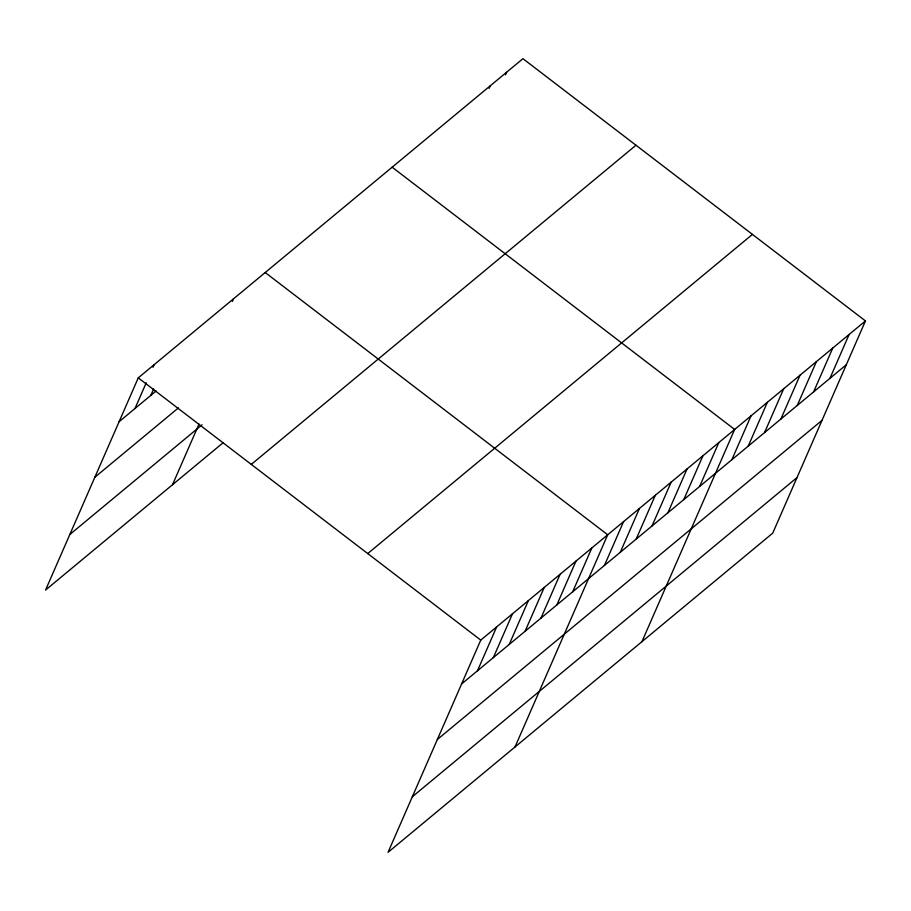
<?xml version="1.0" encoding="UTF-8"?>
<svg xmlns="http://www.w3.org/2000/svg" width="911" height="911" viewBox="0 0 911 911"><rect width="100%" height="100%" fill="white"/><g stroke="black" fill="none" stroke-linecap="round" stroke-linejoin="round"><path stroke-width="1.37" d="M865.45 320.934L480.757 640.114L388.052 852.32L772.733 533.14L865.45 320.934L522.948 58.68L138.267 377.86L45.55 590.066L223.275 442.609M134.976 408.527L146.25 382.745M153.002 367.27L154.13 364.685M150.85 395.363L153.663 388.917M232.351 301.439L233.478 298.854M172.498 484.743L198.997 424.093M489.127 88.39L490.255 85.805M505.48 74.816L506.607 72.242M477.478 670.781L496.632 626.939M493.352 657.617L512.494 613.775M509.215 644.453L528.369 600.611M525.089 631.277L544.231 587.447M540.952 618.113L560.106 574.283M556.826 604.95L575.968 561.108M572.689 591.786L591.843 547.944M515 746.997L607.705 534.78L265.215 272.526M604.426 565.446L623.579 521.616M620.289 552.282L639.442 508.452M636.163 539.118L655.316 495.277M652.025 525.954L671.179 482.113M667.9 512.791L687.053 468.949M683.762 499.615L702.916 455.785M699.637 486.451L718.79 442.621M641.948 641.663L734.653 429.445L392.163 167.203M731.852 459.725L751.006 415.883M748.204 446.162L767.358 402.32M764.557 432.588L783.699 388.758M780.898 419.026L800.052 375.184M797.25 405.463L816.404 361.621M813.603 391.901L832.756 348.059M829.944 378.338L849.098 334.496M119.113 421.691L156.134 390.978M94.835 477.262L178.408 407.912M69.828 534.506L202.06 424.788M251.288 464.394L635.98 145.225M367.737 553.569L752.429 234.389M461.615 683.945L846.296 364.764M437.337 739.516L822.018 420.335M412.319 796.761L797.011 477.58M138.267 377.86L480.757 640.114"/></g></svg>
